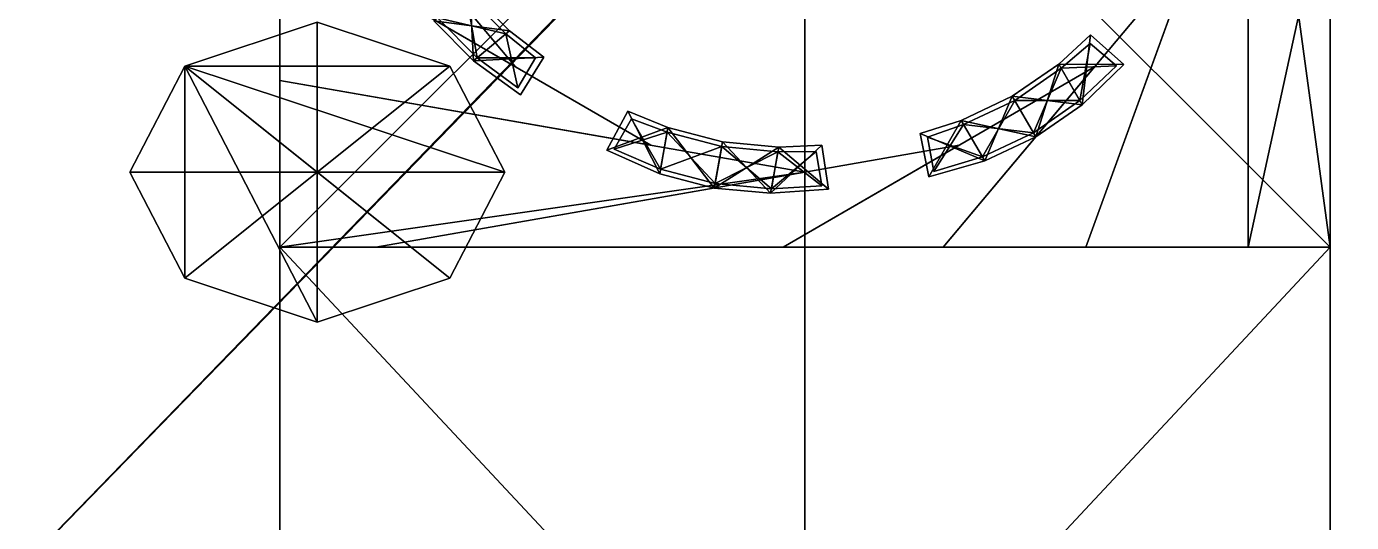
# Model space of a CAD drawing. Extents: x -6144 to 9632, y -5120 to 9632.
# Drawn here: x -1072 to 1188, y 170 to 1017 of the extents above; entities that cross this region are included whole.
import ezdxf

# ---------------------------------------------------------------- set-up
doc = ezdxf.new("R2010")
doc.units = 0

msp = doc.modelspace()

# ---------------------------------------------------------------- meshes
at = {"layer": 'OBJECT1119', "color": 50}
mesh = msp.add_polyface(dxfattribs=at)
corners = [(1152, 640, -11344), (1152, 1282.847656, -11344), (1012, 1669, -11344), (1012, 640, -11344), (1012, 640, -11328), (1012, 1669, -11328), (1152, 1282.842896, -11328), (1152, 640, -11328)]
mesh.append_faces([[corners[k] for k in face] for face in [(1, 3, 0), (5, 7, 4), (1, 5, 2), (2, 4, 3), (0, 6, 1), (3, 7, 0)]], dxfattribs={"vtx0": -1})
mesh.append_faces([[corners[k] for k in face] for face in [(1, 2, 3), (5, 6, 7), (1, 6, 5), (2, 5, 4), (0, 7, 6), (3, 4, 7)]], dxfattribs={"vtx2": -1})
at = {"layer": 'OBJECT1356', "color": 50}
mesh = msp.add_polyface(dxfattribs=at)
corners = [(-640, 1181.195313, -11344), (-640, 1427.582031, -11344), (-640, 1427.585938, -11328), (-640, 1181.196411, -11328), (-238, 948, -11344), (-238, 948, -11328)]
mesh.append_faces([[corners[k] for k in face] for face in [(0, 4, 1), (2, 5, 3)]])
mesh.append_faces([[corners[k] for k in face] for face in [(1, 3, 0), (1, 5, 2), (0, 5, 4)]], dxfattribs={"vtx0": -1})
mesh.append_faces([[corners[k] for k in face] for face in [(1, 2, 3), (1, 4, 5), (0, 3, 5)]], dxfattribs={"vtx2": -1})
at = {"layer": 'OBJECT1390', "color": 50}
mesh = msp.add_polyface(dxfattribs=at)
corners = [(491.824493, 640, -11328), (491.824493, 640, -11344), (921, 1152, -11344), (921, 1152, -11328), (735.372314, 640, -11344), (735.373291, 640, -11328)]
mesh.append_faces([[corners[k] for k in face] for face in [(1, 4, 2), (3, 5, 0)]])
mesh.append_faces([[corners[k] for k in face] for face in [(1, 3, 0), (2, 5, 3), (4, 0, 5)]], dxfattribs={"vtx0": -1})
mesh.append_faces([[corners[k] for k in face] for face in [(1, 2, 3), (2, 4, 5), (4, 1, 0)]], dxfattribs={"vtx2": -1})
at = {"layer": 'OBJECT1404', "color": 50}
mesh = msp.add_polyface(dxfattribs=at)
corners = [(-640, 640, -11328), (-640, 640, -11344), (-640, 924.714844, -11344), (-640, 924.714844, -11328), (-475.834106, 640, -11344), (-475.832001, 640, -11328), (256, 768, -11344), (256, 768, -11328)]
mesh.append_faces([[corners[k] for k in face] for face in [(1, 3, 0), (1, 5, 4), (1, 6, 2), (0, 7, 5), (2, 7, 3), (4, 7, 6)]], dxfattribs={"vtx0": -1})
mesh.append_faces([[corners[k] for k in face] for face in [(1, 2, 3), (1, 0, 5), (1, 4, 6), (0, 3, 7), (2, 6, 7), (4, 5, 7)]], dxfattribs={"vtx2": -1})
at = {"layer": 'OBJECT146', "color": 50}
mesh = msp.add_polyface(dxfattribs=at)
corners = [(-640, 640, -11344), (-640, 640, -11360), (-640, 2432, -11360), (-640, 2432, -11344), (1152, 2432, -11344), (1152, 2432, -11360), (1152, 640, -11360), (1152, 640, -11344)]
mesh.append_faces([[corners[k] for k in face] for face in [(1, 3, 0), (5, 7, 4), (6, 0, 7), (2, 4, 3), (1, 5, 2), (3, 7, 0)]], dxfattribs={"vtx0": -1})
mesh.append_faces([[corners[k] for k in face] for face in [(1, 2, 3), (5, 6, 7), (6, 1, 0), (2, 5, 4), (1, 6, 5), (3, 4, 7)]], dxfattribs={"vtx2": -1})
at = {"layer": 'OBJECT150', "color": 50}
mesh = msp.add_polyface(dxfattribs=at)
corners = [(1152, -1280, -11328), (1152, 3328, -11328), (2304, 3328, -11328), (2304, -1280, -11328), (1152, 3328, -11360), (1152, -1280, -11360), (2304, -1280, -11360), (2304, 3328, -11360)]
mesh.append_faces([[corners[k] for k in face] for face in [(1, 3, 0), (1, 5, 4), (3, 7, 6), (0, 6, 5), (2, 4, 7), (5, 7, 4)]], dxfattribs={"vtx0": -1})
mesh.append_faces([[corners[k] for k in face] for face in [(1, 2, 3), (1, 0, 5), (3, 2, 7), (0, 3, 6), (2, 1, 4), (5, 6, 7)]], dxfattribs={"vtx2": -1})
at = {"layer": 'OBJECT151', "color": 50}
mesh = msp.add_polyface(dxfattribs=at)
corners = [(-2304, -1280, -11328), (-2304, -1280, -11360), (-2304, 3328, -11360), (-2304, 3328, -11328), (-640, 3328, -11328), (-640, 3328, -11360), (-640, -1280, -11360), (-640, -1280, -11328)]
mesh.append_faces([[corners[k] for k in face] for face in [(1, 3, 0), (5, 7, 4), (6, 0, 7), (2, 4, 3), (1, 5, 2), (3, 7, 0)]], dxfattribs={"vtx0": -1})
mesh.append_faces([[corners[k] for k in face] for face in [(1, 2, 3), (5, 6, 7), (6, 1, 0), (2, 5, 4), (1, 6, 5), (3, 4, 7)]], dxfattribs={"vtx2": -1})
at = {"layer": 'OBJECT152', "color": 50}
mesh = msp.add_polyface(dxfattribs=at)
corners = [(-640, -1280, -11328), (-640, -1280, -11360), (-640, 640, -11360), (-640, 640, -11328), (1152, 640, -11328), (1152, 640, -11360), (1152, -1280, -11360), (1152, -1280, -11328)]
mesh.append_faces([[corners[k] for k in face] for face in [(1, 3, 0), (5, 7, 4), (6, 0, 7), (2, 4, 3), (1, 5, 2), (3, 7, 0)]], dxfattribs={"vtx0": -1})
mesh.append_faces([[corners[k] for k in face] for face in [(1, 2, 3), (5, 6, 7), (6, 1, 0), (2, 5, 4), (1, 6, 5), (3, 4, 7)]], dxfattribs={"vtx2": -1})
at = {"layer": 'OBJECT1576', "color": 50}
mesh = msp.add_polyface(dxfattribs=at)
corners = [(-640, 1181.195801, -11328), (-640, 1181.195801, -11344), (-7, 814, -11344), (-7, 814, -11328), (-640, 924.715149, -11344), (-640, 924.715149, -11328)]
mesh.append_faces([[corners[k] for k in face] for face in [(1, 4, 2), (3, 5, 0)]])
mesh.append_faces([[corners[k] for k in face] for face in [(1, 3, 0), (2, 5, 3), (4, 0, 5)]], dxfattribs={"vtx0": -1})
mesh.append_faces([[corners[k] for k in face] for face in [(1, 2, 3), (2, 4, 5), (4, 1, 0)]], dxfattribs={"vtx2": -1})
at = {"layer": 'OBJECT270', "color": 50}
mesh = msp.add_polyface(dxfattribs=at)
corners = [(-309.263275, 958.112183, -11296), (-309.261932, 958.113159, -11344), (-247.977951, 1009.541138, -11344), (-247.978226, 1009.541077, -11296), (-229.167969, 900, -11344), (-229.171036, 900, -11296), (-189.43837, 964.667114, -11344), (-189.440674, 964.66864, -11296)]
mesh.append_faces([[corners[k] for k in face] for face in [(1, 3, 0), (1, 5, 4), (2, 7, 3), (1, 6, 2), (0, 7, 5), (6, 5, 7)]], dxfattribs={"vtx0": -1})
mesh.append_faces([[corners[k] for k in face] for face in [(1, 2, 3), (1, 0, 5), (2, 6, 7), (1, 4, 6), (0, 3, 7), (6, 4, 5)]], dxfattribs={"vtx2": -1})
at = {"layer": 'OBJECT271', "color": 50}
mesh = msp.add_polyface(dxfattribs=at)
corners = [(-315.816406, 1077.925781, -11344), (-377.101563, 1026.503906, -11344), (-309.265625, 958.113281, -11344), (-247.978424, 1009.540894, -11344), (-247.980469, 1009.539063, -11296), (-309.265625, 958.113281, -11296), (-377.097656, 1026.503906, -11296), (-315.810394, 1077.92749, -11296)]
mesh.append_faces([[corners[k] for k in face] for face in [(1, 3, 0), (5, 7, 4), (2, 4, 3), (0, 6, 1), (1, 5, 2), (3, 7, 0)]], dxfattribs={"vtx0": -1})
mesh.append_faces([[corners[k] for k in face] for face in [(1, 2, 3), (5, 6, 7), (2, 5, 4), (0, 7, 6), (1, 6, 5), (3, 4, 7)]], dxfattribs={"vtx2": -1})
at = {"layer": 'OBJECT298', "color": 50}
mesh = msp.add_polyface(dxfattribs=at)
corners = [(728.859375, 883.21875, -11296), (688.861572, 952.496704, -11296), (743.218384, 1002.351135, -11296), (800, 952, -11296), (800, 952, -11344), (743.219421, 1002.350037, -11344), (688.86499, 952.497681, -11344), (728.863464, 883.218506, -11344)]
mesh.append_faces([[corners[k] for k in face] for face in [(1, 3, 0), (3, 5, 4), (1, 7, 6), (0, 4, 7), (2, 6, 5), (5, 7, 4)]], dxfattribs={"vtx0": -1})
mesh.append_faces([[corners[k] for k in face] for face in [(1, 2, 3), (3, 2, 5), (1, 0, 7), (0, 3, 4), (2, 1, 6), (5, 6, 7)]], dxfattribs={"vtx2": -1})
at = {"layer": 'OBJECT299', "color": 50}
mesh = msp.add_polyface(dxfattribs=at)
corners = [(609.720703, 897.566406, -11344), (649.71875, 828.289063, -11344), (728.859375, 883.21875, -11344), (688.860657, 952.498901, -11344), (649.722656, 828.292969, -11296), (609.725281, 897.570251, -11296), (688.859375, 952.5, -11296), (728.861328, 883.214844, -11296)]
mesh.append_faces([[corners[k] for k in face] for face in [(1, 3, 0), (5, 7, 4), (2, 6, 3), (0, 4, 1), (1, 7, 2), (3, 5, 0)]], dxfattribs={"vtx0": -1})
mesh.append_faces([[corners[k] for k in face] for face in [(1, 2, 3), (5, 6, 7), (2, 7, 6), (0, 5, 4), (1, 4, 7), (3, 6, 5)]], dxfattribs={"vtx2": -1})
at = {"layer": 'OBJECT300', "color": 50}
mesh = msp.add_polyface(dxfattribs=at)
corners = [(452.237518, 834.355713, -11344), (467.452484, 760, -11344), (562.585938, 787.214844, -11344), (522.5849, 856.497681, -11344), (467.447266, 760, -11296), (452.231415, 834.353821, -11296), (522.58252, 856.496887, -11296), (562.582397, 787.215515, -11296)]
mesh.append_faces([[corners[k] for k in face] for face in [(1, 3, 0), (5, 7, 4), (0, 4, 1), (2, 6, 3), (1, 7, 2), (3, 5, 0)]], dxfattribs={"vtx0": -1})
mesh.append_faces([[corners[k] for k in face] for face in [(1, 2, 3), (5, 6, 7), (0, 5, 4), (2, 7, 6), (1, 4, 7), (3, 6, 5)]], dxfattribs={"vtx2": -1})
at = {"layer": 'OBJECT301', "color": 50}
mesh = msp.add_polyface(dxfattribs=at)
corners = [(562.582886, 787.217834, -11296), (562.583191, 787.217957, -11344), (522.585083, 856.497742, -11344), (522.584839, 856.497559, -11296), (649.722656, 828.287109, -11344), (649.723328, 828.287476, -11296), (609.723389, 897.569275, -11344), (609.722656, 897.568359, -11296)]
mesh.append_faces([[corners[k] for k in face] for face in [(1, 3, 0), (1, 5, 4), (2, 7, 3), (2, 4, 6), (0, 7, 5), (6, 5, 7)]], dxfattribs={"vtx0": -1})
mesh.append_faces([[corners[k] for k in face] for face in [(1, 2, 3), (1, 0, 5), (2, 6, 7), (2, 1, 4), (0, 3, 7), (6, 4, 5)]], dxfattribs={"vtx2": -1})
at = {"layer": 'OBJECT302', "color": 50}
mesh = msp.add_polyface(dxfattribs=at)
corners = [(296, 738.964844, -11344), (284.870972, 814.039307, -11344), (211.183868, 810.784912, -11344), (197.29184, 732, -11344), (197.290039, 732, -11296), (211.182724, 810.78479, -11296), (284.868439, 814.039063, -11296), (296, 738.965149, -11296)]
mesh.append_faces([[corners[k] for k in face] for face in [(1, 3, 0), (5, 7, 4), (0, 6, 1), (2, 4, 3), (3, 7, 0), (1, 5, 2)]], dxfattribs={"vtx0": -1})
mesh.append_faces([[corners[k] for k in face] for face in [(1, 2, 3), (5, 6, 7), (0, 7, 6), (2, 5, 4), (3, 4, 7), (1, 6, 5)]], dxfattribs={"vtx2": -1})
at = {"layer": 'OBJECT303', "color": 50}
mesh = msp.add_polyface(dxfattribs=at)
corners = [(115.250977, 819.578125, -11344), (101.359375, 740.792969, -11344), (197.292969, 732, -11344), (211.184525, 810.784973, -11344), (101.363281, 740.796875, -11296), (115.254189, 819.576233, -11296), (211.186523, 810.785156, -11296), (197.294922, 732, -11296)]
mesh.append_faces([[corners[k] for k in face] for face in [(1, 3, 0), (5, 7, 4), (2, 6, 3), (0, 4, 1), (1, 7, 2), (3, 5, 0)]], dxfattribs={"vtx0": -1})
mesh.append_faces([[corners[k] for k in face] for face in [(1, 2, 3), (5, 6, 7), (2, 7, 6), (0, 5, 4), (1, 4, 7), (3, 6, 5)]], dxfattribs={"vtx2": -1})
at = {"layer": 'OBJECT304', "color": 50}
mesh = msp.add_polyface(dxfattribs=at)
corners = [(22.101563, 844.124023, -11344), (115.25, 819.576172, -11344), (115.253906, 819.576172, -11296), (22.099709, 844.12561, -11296), (8.208413, 765.340454, -11344), (101.357422, 740.792969, -11344), (8.208008, 765.335938, -11296), (101.357254, 740.792542, -11296)]
mesh.append_faces([[corners[k] for k in face] for face in [(1, 3, 0), (0, 5, 1), (3, 7, 6), (1, 7, 2), (0, 6, 4), (4, 7, 5)]], dxfattribs={"vtx0": -1})
mesh.append_faces([[corners[k] for k in face] for face in [(1, 2, 3), (0, 4, 5), (3, 2, 7), (1, 5, 7), (0, 3, 6), (4, 6, 7)]], dxfattribs={"vtx2": -1})
at = {"layer": 'OBJECT305', "color": 50}
mesh = msp.add_polyface(dxfattribs=at)
corners = [(-46.028984, 872.385437, -11344), (-82.167343, 805.645813, -11344), (8.207031, 765.335938, -11344), (22.099621, 844.125061, -11344), (-82.166016, 805.644531, -11296), (-46.027809, 872.383789, -11296), (22.098824, 844.124084, -11296), (8.207096, 765.339966, -11296)]
mesh.append_faces([[corners[k] for k in face] for face in [(1, 3, 0), (5, 7, 4), (0, 4, 1), (2, 6, 3), (1, 7, 2), (3, 5, 0)]], dxfattribs={"vtx0": -1})
mesh.append_faces([[corners[k] for k in face] for face in [(1, 2, 3), (5, 6, 7), (0, 5, 4), (2, 7, 6), (1, 4, 7), (3, 6, 5)]], dxfattribs={"vtx2": -1})
at = {"layer": 'OBJECT355', "color": 50}
mesh = msp.add_polyface(dxfattribs=at)
corners = [(-6144, -5120, 9664), (-6144, -5120, 9408), (-6144, 3840, 9408), (-6144, 3840, 9664), (2560, 3840, 9664), (2560, 3840, 9408), (2560, -5120, 9408), (2560, -5120, 9664)]
mesh.append_faces([[corners[k] for k in face] for face in [(1, 3, 0), (5, 7, 4), (6, 0, 7), (2, 4, 3), (1, 5, 2), (3, 7, 0)]], dxfattribs={"vtx0": -1})
mesh.append_faces([[corners[k] for k in face] for face in [(1, 2, 3), (5, 6, 7), (6, 1, 0), (2, 5, 4), (1, 6, 5), (3, 4, 7)]], dxfattribs={"vtx2": -1})
at = {"layer": 'OBJECT356', "color": 50}
mesh = msp.add_polyface(dxfattribs=at)
corners = [(2560, -5120, -11616), (-6144, -5120, -11616), (-6144, -5120, -11360), (2560, -5120, -11360), (-6144, 3840, -11616), (2560, 3840, -11616), (2560, 3840, -11360), (-6144, 3840, -11360)]
mesh.append_faces([[corners[k] for k in face] for face in [(1, 3, 0), (5, 7, 4), (4, 0, 5), (2, 6, 3), (1, 7, 2), (5, 3, 6)]], dxfattribs={"vtx0": -1})
mesh.append_faces([[corners[k] for k in face] for face in [(1, 2, 3), (5, 6, 7), (4, 1, 0), (2, 7, 6), (1, 4, 7), (5, 0, 3)]], dxfattribs={"vtx2": -1})
at = {"layer": 'OBJECT363', "color": 50}
mesh = msp.add_polyface(dxfattribs=at)
corners = [(-321.9375, 1072.789063, -11296), (-370.964844, 1031.648438, -11296), (-303.121094, 963.261719, -11296), (-254.097382, 1004.390381, -11296), (-254.097656, 1004.390625, -11292), (-303.128906, 963.253906, -11292), (-370.964844, 1031.644531, -11292), (-321.931427, 1072.78833, -11292)]
mesh.append_faces([[corners[k] for k in face] for face in [(1, 3, 0), (5, 7, 4), (2, 4, 3), (0, 6, 1), (1, 5, 2), (3, 7, 0)]], dxfattribs={"vtx0": -1})
mesh.append_faces([[corners[k] for k in face] for face in [(1, 2, 3), (5, 6, 7), (2, 5, 4), (0, 7, 6), (1, 6, 5), (3, 4, 7)]], dxfattribs={"vtx2": -1})
at = {"layer": 'OBJECT364', "color": 50}
mesh = msp.add_polyface(dxfattribs=at)
corners = [(-203.756882, 963.08197, -11292), (-203.75827, 963.082397, -11296), (-233.802628, 911.764587, -11296), (-233.801483, 911.763733, -11292), (-303.12561, 963.257935, -11292), (-303.123322, 963.256226, -11296), (-254.091125, 1004.391663, -11296), (-254.092896, 1004.393799, -11292)]
mesh.append_faces([[corners[k] for k in face] for face in [(1, 3, 0), (5, 7, 4), (2, 4, 3), (6, 0, 7), (1, 5, 2), (7, 3, 4)]], dxfattribs={"vtx0": -1})
mesh.append_faces([[corners[k] for k in face] for face in [(1, 2, 3), (5, 6, 7), (2, 5, 4), (6, 1, 0), (1, 6, 5), (7, 0, 3)]], dxfattribs={"vtx2": -1})
at = {"layer": 'OBJECT365', "color": 50}
mesh = msp.add_polyface(dxfattribs=at)
corners = [(-40.208244, 859.178223, -11296), (-69.629524, 807.502563, -11296), (9.625, 773.222656, -11296), (20.738405, 836.247253, -11296), (-69.632813, 807.503906, -11292), (-40.211601, 859.17865, -11292), (20.737663, 836.246765, -11292), (9.624031, 773.220825, -11292)]
mesh.append_faces([[corners[k] for k in face] for face in [(1, 3, 0), (5, 7, 4), (0, 4, 1), (2, 6, 3), (1, 7, 2), (3, 5, 0)]], dxfattribs={"vtx0": -1})
mesh.append_faces([[corners[k] for k in face] for face in [(1, 2, 3), (5, 6, 7), (0, 5, 4), (2, 7, 6), (1, 4, 7), (3, 6, 5)]], dxfattribs={"vtx2": -1})
at = {"layer": 'OBJECT366', "color": 50}
mesh = msp.add_polyface(dxfattribs=at)
corners = [(20.738281, 836.25, -11296), (9.625, 773.222656, -11296), (102.78125, 748.671875, -11296), (113.895012, 811.698242, -11296), (9.625, 773.21875, -11292), (20.738773, 836.246948, -11292), (113.901367, 811.699219, -11292), (102.787109, 748.671875, -11292)]
mesh.append_faces([[corners[k] for k in face] for face in [(1, 3, 0), (5, 7, 4), (2, 6, 3), (0, 4, 1), (1, 7, 2), (3, 5, 0)]], dxfattribs={"vtx0": -1})
mesh.append_faces([[corners[k] for k in face] for face in [(1, 2, 3), (5, 6, 7), (2, 7, 6), (0, 5, 4), (1, 4, 7), (3, 6, 5)]], dxfattribs={"vtx2": -1})
at = {"layer": 'OBJECT367', "color": 50}
mesh = msp.add_polyface(dxfattribs=at)
corners = [(787.671265, 949.465393, -11296), (724.921082, 890.145264, -11296), (724.921875, 890.144531, -11292), (787.671875, 949.464844, -11292), (692.921875, 945.570313, -11296), (742.351563, 987.960938, -11296), (742.354126, 987.9599, -11292), (692.922119, 945.567383, -11292)]
mesh.append_faces([[corners[k] for k in face] for face in [(1, 3, 0), (5, 7, 4), (0, 4, 1), (2, 6, 3), (5, 3, 6), (1, 7, 2)]], dxfattribs={"vtx0": -1})
mesh.append_faces([[corners[k] for k in face] for face in [(1, 2, 3), (5, 6, 7), (0, 5, 4), (2, 7, 6), (5, 0, 3), (1, 4, 7)]], dxfattribs={"vtx2": -1})
at = {"layer": 'OBJECT368', "color": 50}
mesh = msp.add_polyface(dxfattribs=at)
corners = [(613.783203, 890.640625, -11296), (645.785156, 835.21875, -11296), (724.917969, 890.136719, -11296), (692.916016, 945.563477, -11296), (645.78125, 835.214844, -11292), (613.778625, 890.638855, -11292), (692.921875, 945.566406, -11292), (724.923828, 890.140625, -11292)]
mesh.append_faces([[corners[k] for k in face] for face in [(1, 3, 0), (5, 7, 4), (2, 6, 3), (0, 4, 1), (1, 7, 2), (3, 5, 0)]], dxfattribs={"vtx0": -1})
mesh.append_faces([[corners[k] for k in face] for face in [(1, 2, 3), (5, 6, 7), (2, 7, 6), (0, 5, 4), (1, 4, 7), (3, 6, 5)]], dxfattribs={"vtx2": -1})
at = {"layer": 'OBJECT369', "color": 50}
mesh = msp.add_polyface(dxfattribs=at)
corners = [(526.640625, 849.570313, -11296), (558.642578, 794.144531, -11296), (645.78125, 835.21875, -11296), (613.77887, 890.642395, -11296), (558.636719, 794.144531, -11292), (526.636414, 849.567444, -11292), (613.779297, 890.640625, -11292), (645.783203, 835.214844, -11292)]
mesh.append_faces([[corners[k] for k in face] for face in [(1, 3, 0), (5, 7, 4), (2, 6, 3), (0, 4, 1), (1, 7, 2), (3, 5, 0)]], dxfattribs={"vtx0": -1})
mesh.append_faces([[corners[k] for k in face] for face in [(1, 2, 3), (5, 6, 7), (2, 7, 6), (0, 5, 4), (1, 4, 7), (3, 6, 5)]], dxfattribs={"vtx2": -1})
at = {"layer": 'OBJECT370', "color": 50}
mesh = msp.add_polyface(dxfattribs=at)
corners = [(465.205688, 827.960449, -11296), (475.885468, 769.463745, -11296), (558.640625, 794.144531, -11296), (526.640076, 849.569336, -11296), (475.891602, 769.464844, -11292), (465.211517, 827.962646, -11292), (526.640564, 849.569702, -11292), (558.641113, 794.145508, -11292)]
mesh.append_faces([[corners[k] for k in face] for face in [(1, 3, 0), (5, 7, 4), (0, 4, 1), (2, 6, 3), (1, 7, 2), (3, 5, 0)]], dxfattribs={"vtx0": -1})
mesh.append_faces([[corners[k] for k in face] for face in [(1, 2, 3), (5, 6, 7), (0, 5, 4), (2, 7, 6), (1, 4, 7), (3, 6, 5)]], dxfattribs={"vtx2": -1})
at = {"layer": 'OBJECT371', "color": 50}
mesh = msp.add_polyface(dxfattribs=at)
corners = [(284.916016, 744.988281, -11296), (274.943115, 803.610046, -11296), (209.833633, 802.906128, -11296), (198.71965, 739.879089, -11296), (198.71875, 739.878906, -11292), (209.83287, 802.906189, -11292), (274.949463, 803.610168, -11292), (284.922485, 744.987976, -11292)]
mesh.append_faces([[corners[k] for k in face] for face in [(1, 3, 0), (5, 7, 4), (0, 6, 1), (2, 4, 3), (3, 7, 0), (1, 5, 2)]], dxfattribs={"vtx0": -1})
mesh.append_faces([[corners[k] for k in face] for face in [(1, 2, 3), (5, 6, 7), (0, 7, 6), (2, 5, 4), (3, 4, 7), (1, 6, 5)]], dxfattribs={"vtx2": -1})
at = {"layer": 'OBJECT372', "color": 50}
mesh = msp.add_polyface(dxfattribs=at)
corners = [(209.830734, 802.906494, -11292), (209.830734, 802.906555, -11296), (198.716507, 739.879211, -11296), (198.7164, 739.878601, -11292), (102.78318, 748.672668, -11292), (102.782921, 748.673279, -11296), (113.896561, 811.697693, -11296), (113.896919, 811.697632, -11292)]
mesh.append_faces([[corners[k] for k in face] for face in [(1, 3, 0), (5, 7, 4), (2, 4, 3), (6, 0, 7), (5, 1, 6), (7, 3, 4)]], dxfattribs={"vtx0": -1})
mesh.append_faces([[corners[k] for k in face] for face in [(1, 2, 3), (5, 6, 7), (2, 5, 4), (6, 1, 0), (5, 2, 1), (7, 0, 3)]], dxfattribs={"vtx2": -1})
at = {"layer": 'OBJECT734', "color": 50}
mesh = msp.add_polyface(dxfattribs=at)
corners = [(-5888, -4864, -320), (-5888, -4864, -576), (-5888, 3584, -576), (-5888, 3584, -320), (2304, 3584, -320), (2304, 3584, -576), (2304, -4864, -576), (2304, -4864, -320)]
mesh.append_faces([[corners[k] for k in face] for face in [(1, 3, 0), (5, 7, 4), (6, 0, 7), (2, 4, 3), (1, 5, 2), (3, 7, 0)]], dxfattribs={"vtx0": -1})
mesh.append_faces([[corners[k] for k in face] for face in [(1, 2, 3), (5, 6, 7), (6, 1, 0), (2, 5, 4), (1, 6, 5), (3, 4, 7)]], dxfattribs={"vtx2": -1})
at = {"layer": 'OBJECT902', "color": 50}
mesh = msp.add_polyface(dxfattribs=at)
corners = [(-4608, -3584, -10496), (-4608, -3584, -11336), (-4608, 2816, -11336), (-4608, 2816, -10496), (256, 2816, -10496), (256, 2816, -11336), (256, -3584, -11336), (256, -3584, -10496)]
mesh.append_faces([[corners[k] for k in face] for face in [(1, 3, 0), (5, 7, 4), (6, 0, 7), (2, 4, 3), (1, 5, 2), (3, 7, 0)]], dxfattribs={"vtx0": -1})
mesh.append_faces([[corners[k] for k in face] for face in [(1, 2, 3), (5, 6, 7), (6, 1, 0), (2, 5, 4), (1, 6, 5), (3, 4, 7)]], dxfattribs={"vtx2": -1})
at = {"layer": 'OBJECT905', "color": 50}
mesh = msp.add_polyface(dxfattribs=at)
corners = [(-576, 1024, 4160), (-802, 949, 4160), (-896, 768, 4160), (-802, 587, 4160), (-576, 512, 4160), (-350, 587, 4160), (-256, 768, 4160), (-350, 949, 4160), (-576.012085, 768, 5055.965332)]
mesh.append_faces([[corners[k] for k in face] for face in [(2, 8, 3), (2, 1, 8), (1, 0, 8), (4, 8, 5), (0, 7, 8), (6, 8, 7), (5, 8, 6), (3, 8, 4)]])
mesh.append_faces([[corners[k] for k in face] for face in [(1, 7, 0)]], dxfattribs={"vtx0": -1})
mesh.append_faces([[corners[k] for k in face] for face in [(1, 3, 4), (1, 4, 5), (1, 5, 6), (1, 6, 7)]], dxfattribs={"vtx0": -1, "vtx2": -1})
mesh.append_faces([[corners[k] for k in face] for face in [(1, 2, 3)]], dxfattribs={"vtx2": -1})
at = {"layer": 'OBJECT948', "color": 50}
mesh = msp.add_polyface(dxfattribs=at)
corners = [(491.820313, 640, -11344), (219.050781, 640, -11344), (219.050781, 640, -11328), (491.822662, 640, -11328), (750, 948, -11344), (750, 948, -11328)]
mesh.append_faces([[corners[k] for k in face] for face in [(1, 0, 4), (2, 5, 3)]])
mesh.append_faces([[corners[k] for k in face] for face in [(1, 3, 0), (1, 5, 2), (0, 5, 4)]], dxfattribs={"vtx0": -1})
mesh.append_faces([[corners[k] for k in face] for face in [(1, 2, 3), (1, 4, 5), (0, 3, 5)]], dxfattribs={"vtx2": -1})
at = {"layer": 'OBJECT949', "color": 50}
mesh = msp.add_polyface(dxfattribs=at)
corners = [(1012, 1403, -11344), (1012, 640, -11344), (1012, 640, -11328), (1012, 1403, -11328), (735.372925, 640, -11344), (735.375, 640, -11328)]
mesh.append_faces([[corners[k] for k in face] for face in [(1, 0, 4), (2, 5, 3)]])
mesh.append_faces([[corners[k] for k in face] for face in [(1, 3, 0), (1, 5, 2), (4, 3, 5)]], dxfattribs={"vtx0": -1})
mesh.append_faces([[corners[k] for k in face] for face in [(1, 2, 3), (1, 4, 5), (4, 0, 3)]], dxfattribs={"vtx2": -1})
at = {"layer": 'OBJECT997', "color": 50}
mesh = msp.add_polyface(dxfattribs=at)
corners = [(-475.831177, 640, -11328), (-475.831177, 640, -11344), (519, 814, -11344), (519, 814, -11328), (219.046326, 640, -11344), (219.04837, 640, -11328)]
mesh.append_faces([[corners[k] for k in face] for face in [(1, 4, 2), (3, 5, 0)]])
mesh.append_faces([[corners[k] for k in face] for face in [(1, 3, 0), (2, 5, 3), (4, 0, 5)]], dxfattribs={"vtx0": -1})
mesh.append_faces([[corners[k] for k in face] for face in [(1, 2, 3), (2, 4, 5), (4, 1, 0)]], dxfattribs={"vtx2": -1})

doc.saveas('drawing.dxf')
